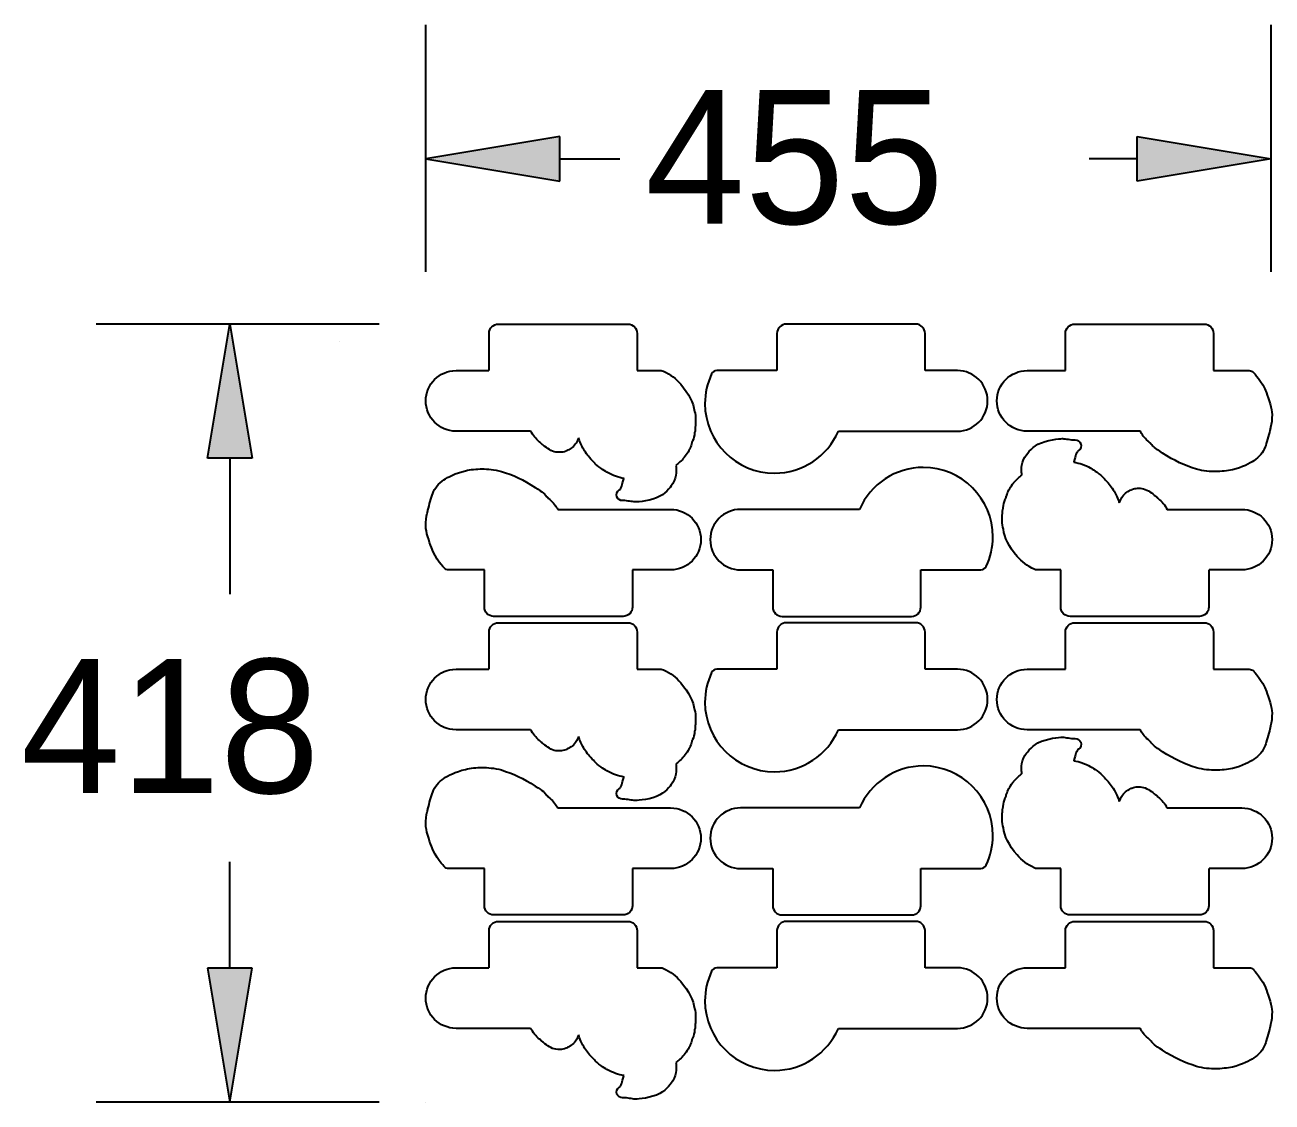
# Model space of a CAD drawing. Header units: inches. Extents: x -2212 to 1828, y -1374 to 4255.
# Drawn here: x 484 to 1154, y 1347 to 1926 of the extents above; entities that cross this region are included whole.
import ezdxf

# ---------------------------------------------------------------- set-up
doc = ezdxf.new("R2010")
doc.units = ezdxf.units.IN
doc.header["$MEASUREMENT"] = 0
doc.layers.add('_U+5200_U+677F', color=7, linetype='Continuous')
doc.layers.add('_U+6807_U+5C3A', color=7, linetype='Continuous')

msp = doc.modelspace()

# ---------------------------------------------------------------- hatches: boundary and pattern name
at = {"layer": '_U+6807_U+5C3A', "lineweight": -3}
h = msp.add_hatch(color=7, dxfattribs=at)
h.dxf.hatch_style = 2
h.paths.add_polyline_path([(771.18, 1866.27), (699.18, 1854.27), (771.18, 1842.27)])
h = msp.add_hatch(color=7, dxfattribs=at)
h.dxf.hatch_style = 2
h.paths.add_polyline_path([(1081.64, 1866.27), (1153.64, 1854.27), (1081.64, 1842.27)])
h = msp.add_hatch(color=7, dxfattribs=at)
h.dxf.hatch_style = 2
h.paths.add_polyline_path([(581.89, 1693.39), (593.89, 1765.39), (605.89, 1693.39)])
h = msp.add_hatch(color=7, dxfattribs=at)
h.dxf.hatch_style = 2
h.paths.add_polyline_path([(581.89, 1419.09), (593.89, 1347.09), (605.89, 1419.09)])

# ---------------------------------------------------------------- linework, layer by layer
at = {"layer": '_U+5200_U+677F', "color": 7, "lineweight": -3}
msp.add_line((699.18, 1347.09), (699.18, 1347.09), dxfattribs=at)
for points in [[(733.22, 1760.39), (733.22, 1763.15), (735.46, 1765.39), (738.22, 1765.39)], [(738.22, 1765.39), (738.22, 1765.39), (807.82, 1765.39), (807.82, 1765.39)], [(807.82, 1765.39), (810.58, 1765.39), (812.82, 1763.15), (812.82, 1760.39)], [(893.02, 1765.39), (890.26, 1765.39), (888.02, 1763.15), (888.02, 1760.39)], [(962.62, 1765.39), (962.62, 1765.39), (893.02, 1765.39), (893.02, 1765.39)], [(967.62, 1760.39), (967.62, 1763.15), (965.38, 1765.39), (962.62, 1765.39)], [(733.22, 1740.39), (733.22, 1748.6), (733.22, 1760.39), (733.22, 1760.39)], [(812.82, 1760.39), (812.82, 1760.39), (812.82, 1748.97), (812.82, 1740.39)], [(888.02, 1760.39), (888.02, 1760.39), (888.02, 1748.76), (888.02, 1740.39)], [(967.62, 1740.39), (967.62, 1748.51), (967.62, 1760.39), (967.62, 1760.39)], [(1043.09, 1740.39), (1043.09, 1749.16), (1043.09, 1760.39), (1043.09, 1760.39)], [(1122.68, 1760.39), (1122.68, 1760.39), (1122.68, 1748.76), (1122.68, 1740.39)], [(715.45, 1740.39), (715.45, 1740.39), (719.91, 1740.39), (733.03, 1740.39)], [(812.82, 1740.39), (819.8, 1740.39), (825.67, 1740.39), (825.67, 1740.39)], [(825.67, 1740.39), (826.14, 1740.39), (826.61, 1740.28), (827.03, 1740.08)], [(827.03, 1740.08), (830.8, 1738.27), (833.82, 1735.99), (836.26, 1733.09)], [(855.74, 1740.39), (854.52, 1740.39), (853.41, 1739.68), (852.89, 1738.58)], [(888.02, 1740.39), (888.02, 1740.39), (855.74, 1740.39), (855.74, 1740.39)], [(985, 1740.39), (985, 1740.39), (967.62, 1740.39), (967.62, 1740.39)], [(1022.55, 1740.39), (1022.55, 1740.39), (1030.86, 1740.39), (1043.09, 1740.39)], [(1122.68, 1740.39), (1134.2, 1740.39), (1141.93, 1740.39), (1141.93, 1740.39)], [(1141.93, 1740.39), (1142.78, 1740.39), (1143.59, 1740.05), (1144.18, 1739.44)], [(1144.18, 1739.44), (1144.37, 1739.25), (1148.91, 1734.58), (1151.16, 1728.39)], [(836.26, 1733.09), (840.63, 1727.89), (843.12, 1722.98), (843.65, 1718.49)], [(843.65, 1718.49), (844.22, 1717.2), (844.22, 1715.56), (844.22, 1713.95)], [(844.09, 1709.85), (844.12, 1709.12), (844.12, 1708.1), (843.73, 1707.14)], [(844.1, 1709.97), (844.1, 1709.93), (844.09, 1709.89), (844.09, 1709.85)], [(844.24, 1713.07), (844.3, 1712.2), (844.37, 1711.06), (844.1, 1709.97)], [(844.22, 1713.95), (844.22, 1713.75), (844.22, 1713.58), (844.22, 1713.48)], [(844.22, 1713.48), (844.22, 1713.45), (844.24, 1713.19), (844.24, 1713.07)], [(1153.43, 1709.89), (1153.32, 1709.46), (1153.18, 1708.91), (1153.02, 1708.28)], [(760.39, 1702), (758.44, 1703.62), (756.75, 1705.68), (755.55, 1707.84)], [(781.07, 1703.75), (780.7, 1702.61), (780.02, 1701.46), (779.67, 1700.95)], [(781.38, 1704.28), (781.28, 1704.07), (781.17, 1703.89), (781.07, 1703.75)], [(782.56, 1701.01), (782.06, 1702.13), (781.68, 1703.22), (781.38, 1704.28)], [(843.72, 1707.1), (843.55, 1705.4), (843.38, 1703.78), (842.6, 1702.61)], [(843.73, 1707.14), (843.72, 1707.13), (843.72, 1707.11), (843.72, 1707.1)], [(921.01, 1707.84), (921.01, 1707.84), (985, 1707.84), (985, 1707.84)], [(1083.28, 1707.84), (1083.28, 1707.84), (1022.55, 1707.84), (1022.55, 1707.84)], [(1041.62, 1703.82), (1042.46, 1703.79), (1043.48, 1703.63), (1044.56, 1703.47)], [(1087.5, 1702.55), (1085.46, 1704.27), (1084.12, 1706.23), (1083.28, 1707.84)], [(1153.02, 1708.28), (1152.29, 1705.4), (1151.29, 1701.46), (1150.46, 1699.33)], [(760.61, 1701.78), (760.61, 1701.78), (760.39, 1702), (760.39, 1702)], [(762.03, 1700.54), (761.62, 1700.81), (761.14, 1701.14), (760.61, 1701.78)], [(762.16, 1700.45), (762.15, 1700.46), (762.13, 1700.48), (762.03, 1700.54)], [(762.48, 1700.15), (762.48, 1700.15), (762.16, 1700.45), (762.16, 1700.45)], [(762.84, 1699.86), (762.71, 1699.94), (762.59, 1700.04), (762.48, 1700.15)], [(763.27, 1699.55), (763.27, 1699.55), (762.84, 1699.86), (762.84, 1699.86)], [(770.82, 1696.52), (770.67, 1696.52), (770.51, 1696.52), (770.34, 1696.51)], [(771.44, 1696.52), (771.44, 1696.52), (770.82, 1696.52), (770.82, 1696.52)], [(774.62, 1697.13), (773.43, 1696.59), (772.39, 1696.52), (771.44, 1696.52)], [(774.85, 1697.24), (774.85, 1697.24), (774.65, 1697.15), (774.62, 1697.13)], [(779.67, 1700.95), (778.32, 1698.95), (776.4, 1698), (774.85, 1697.24)], [(786.18, 1694.96), (784.62, 1697.04), (783.44, 1699.01), (782.56, 1701.01)], [(841.61, 1699.68), (841.16, 1697.67), (839.62, 1695.58), (838.07, 1693.6)], [(841.84, 1700.12), (841.84, 1700.12), (841.61, 1699.68), (841.61, 1699.68)], [(842.17, 1701.48), (842.16, 1701.01), (842.05, 1700.54), (841.84, 1700.12)], [(842.46, 1702.25), (842.37, 1702.03), (842.22, 1701.67), (842.17, 1701.48)], [(842.6, 1702.61), (842.55, 1702.49), (842.5, 1702.37), (842.46, 1702.25)], [(1021.3, 1693.92), (1022, 1695.03), (1024.57, 1698.79), (1028.32, 1700.77)], [(1049.56, 1696.92), (1049.43, 1696.66), (1049.3, 1696.39), (1049.16, 1696.11)], [(1050.18, 1697.38), (1049.98, 1697.24), (1049.72, 1697.05), (1049.56, 1696.92)], [(1051.37, 1701.1), (1051.89, 1699.73), (1051.39, 1698.19), (1050.18, 1697.38)], [(1089.2, 1700.87), (1088.86, 1701.29), (1088.54, 1701.68), (1087.5, 1702.55)], [(1095.28, 1696.04), (1090.95, 1698.83), (1090.15, 1699.69), (1089.2, 1700.87)], [(1150.46, 1699.33), (1149.27, 1696.3), (1147.3, 1693.89), (1144.42, 1691.94)], [(790.49, 1690.17), (790.18, 1690.49), (787.32, 1693.44), (786.18, 1694.96)], [(796.95, 1685.55), (796.34, 1685.9), (792.44, 1688.14), (790.49, 1690.17)], [(837.93, 1693.43), (836.76, 1691.93), (835.04, 1690.54), (833.64, 1689.43)], [(838.07, 1693.6), (838.07, 1693.6), (837.93, 1693.43), (837.93, 1693.43)], [(1019.73, 1684.2), (1019.5, 1685.64), (1019, 1690.28), (1021.3, 1693.92)], [(1047.65, 1691.37), (1047.63, 1691.32), (1047.61, 1691.27), (1047.59, 1691.22)], [(1047.59, 1691.22), (1050.59, 1690.65), (1053.84, 1689.61), (1056.42, 1688.07)], [(1048.73, 1695.23), (1048.56, 1694.48), (1048.19, 1692.94), (1047.65, 1691.37)], [(1049.16, 1696.11), (1049.02, 1695.82), (1048.88, 1695.53), (1048.73, 1695.23)], [(1113.56, 1687.41), (1107.31, 1689.27), (1101.67, 1691.93), (1095.28, 1696.04)], [(1144.42, 1691.94), (1142.2, 1690.44), (1138.39, 1688.38), (1132.84, 1687.06)], [(708.95, 1681.68), (711.17, 1683.18), (714.98, 1685.25), (720.54, 1686.56)], [(739.82, 1686.21), (746.06, 1684.36), (751.7, 1681.7), (758.09, 1677.58)], [(805.78, 1682.41), (802.78, 1682.98), (799.53, 1684.02), (796.95, 1685.55)], [(833.64, 1689.43), (833.87, 1687.99), (834.38, 1683.34), (832.07, 1679.7)], [(1015.44, 1680.2), (1016.61, 1681.7), (1018.34, 1683.08), (1019.73, 1684.2)], [(1056.42, 1688.07), (1057.03, 1687.73), (1060.93, 1685.48), (1062.88, 1683.45)], [(1062.88, 1683.45), (1063.19, 1683.14), (1066.05, 1680.19), (1067.19, 1678.66)], [(702.92, 1674.3), (704.1, 1677.32), (706.07, 1679.74), (708.95, 1681.68)], [(758.09, 1677.58), (762.42, 1674.79), (763.22, 1673.93), (764.17, 1672.76)], [(803.19, 1676.25), (803.4, 1676.39), (803.65, 1676.57), (803.82, 1676.71)], [(803.82, 1676.71), (803.95, 1676.97), (804.07, 1677.23), (804.21, 1677.51)], [(804.21, 1677.51), (804.35, 1677.8), (804.49, 1678.1), (804.64, 1678.4)], [(804.64, 1678.4), (804.81, 1679.14), (805.19, 1680.69), (805.72, 1682.25)], [(805.72, 1682.25), (805.74, 1682.3), (805.76, 1682.36), (805.78, 1682.41)], [(832.07, 1679.7), (831.38, 1678.6), (828.81, 1674.84), (825.05, 1672.85)], [(1011.76, 1673.95), (1012.22, 1675.96), (1013.75, 1678.04), (1015.3, 1680.02)], [(1015.3, 1680.02), (1015.3, 1680.02), (1015.44, 1680.2), (1015.44, 1680.2)], [(1067.19, 1678.66), (1068.75, 1676.59), (1069.93, 1674.61), (1070.81, 1672.62)], [(1073.7, 1672.68), (1075.05, 1674.67), (1076.98, 1675.62), (1078.52, 1676.38)], [(1078.52, 1676.38), (1078.52, 1676.38), (1078.72, 1676.48), (1078.75, 1676.5)], [(1078.75, 1676.5), (1079.94, 1677.03), (1080.99, 1677.11), (1081.93, 1677.11)], [(1081.93, 1677.11), (1081.93, 1677.11), (1082.55, 1677.1), (1082.55, 1677.1)], [(1082.55, 1677.1), (1082.7, 1677.1), (1082.86, 1677.11), (1083.03, 1677.12)], [(700.35, 1665.35), (701.08, 1668.22), (702.08, 1672.16), (702.92, 1674.3)], [(764.17, 1672.76), (764.51, 1672.34), (764.84, 1671.94), (765.87, 1671.07)], [(765.87, 1671.07), (767.92, 1669.36), (769.25, 1667.39), (770.1, 1665.79)], [(802, 1672.52), (801.49, 1673.89), (801.98, 1675.43), (803.19, 1676.25)], [(811.76, 1669.8), (810.91, 1669.84), (809.89, 1669.99), (808.81, 1670.16)], [(1009.65, 1666.53), (1009.82, 1668.22), (1009.99, 1669.85), (1010.77, 1671.02)], [(1010.77, 1671.02), (1010.82, 1671.14), (1010.87, 1671.26), (1010.92, 1671.37)], [(1010.92, 1671.37), (1011.01, 1671.6), (1011.15, 1671.96), (1011.2, 1672.15)], [(1011.2, 1672.15), (1011.21, 1672.62), (1011.32, 1673.08), (1011.54, 1673.5)], [(1011.54, 1673.5), (1011.54, 1673.5), (1011.76, 1673.95), (1011.76, 1673.95)], [(1070.81, 1672.62), (1071.31, 1671.5), (1071.69, 1670.4), (1071.99, 1669.34)], [(1071.99, 1669.34), (1072.09, 1669.56), (1072.2, 1669.73), (1072.3, 1669.88)], [(1072.3, 1669.88), (1072.68, 1671.01), (1073.35, 1672.17), (1073.7, 1672.68)], [(1090.1, 1674.08), (1090.1, 1674.08), (1090.53, 1673.77), (1090.53, 1673.77)], [(1090.53, 1673.77), (1090.66, 1673.68), (1090.78, 1673.58), (1090.89, 1673.48)], [(1090.89, 1673.48), (1090.89, 1673.48), (1091.21, 1673.17), (1091.21, 1673.17)], [(1091.21, 1673.17), (1091.22, 1673.16), (1091.24, 1673.15), (1091.34, 1673.09)], [(1091.34, 1673.09), (1091.75, 1672.82), (1092.23, 1672.48), (1092.76, 1671.85)], [(1092.76, 1671.85), (1092.76, 1671.85), (1092.98, 1671.63), (1092.98, 1671.63)], [(1092.98, 1671.63), (1094.93, 1670), (1096.62, 1667.95), (1097.82, 1665.79)], [(699.94, 1663.73), (700.05, 1664.17), (700.19, 1664.72), (700.35, 1665.35)], [(770.1, 1665.79), (770.1, 1665.79), (830.82, 1665.79), (830.82, 1665.79)], [(932.36, 1665.79), (932.36, 1665.79), (868.37, 1665.79), (868.37, 1665.79)], [(1009.13, 1660.56), (1009.07, 1661.42), (1009.01, 1662.56), (1009.27, 1663.65)], [(1009.28, 1663.78), (1009.25, 1664.51), (1009.25, 1665.53), (1009.65, 1666.48)], [(1009.27, 1663.65), (1009.27, 1663.69), (1009.28, 1663.74), (1009.28, 1663.78)], [(1009.65, 1666.48), (1009.65, 1666.5), (1009.65, 1666.51), (1009.65, 1666.53)], [(1009.15, 1660.15), (1009.15, 1660.17), (1009.13, 1660.43), (1009.13, 1660.56)], [(1009.15, 1659.68), (1009.15, 1659.88), (1009.15, 1660.04), (1009.15, 1660.15)], [(1009.72, 1655.14), (1009.15, 1656.42), (1009.15, 1658.07), (1009.15, 1659.68)], [(1017.12, 1640.53), (1012.74, 1645.74), (1010.25, 1650.65), (1009.72, 1655.14)], [(709.19, 1634.18), (709, 1634.38), (704.46, 1639.05), (702.21, 1645.23)], [(1026.34, 1633.55), (1022.57, 1635.35), (1019.55, 1637.64), (1017.12, 1640.53)], [(711.44, 1633.24), (710.6, 1633.24), (709.79, 1633.58), (709.19, 1634.18)], [(730.69, 1633.24), (719.17, 1633.24), (711.44, 1633.24), (711.44, 1633.24)], [(730.69, 1613.24), (730.69, 1613.24), (730.69, 1624.86), (730.69, 1633.24)], [(830.82, 1633.24), (830.82, 1633.24), (822.52, 1633.24), (810.28, 1633.24)], [(810.28, 1633.24), (810.28, 1624.47), (810.28, 1613.24), (810.28, 1613.24)], [(868.37, 1633.24), (868.37, 1633.24), (885.75, 1633.24), (885.75, 1633.24)], [(885.75, 1633.24), (885.75, 1625.12), (885.75, 1613.24), (885.75, 1613.24)], [(965.35, 1613.24), (965.35, 1613.24), (965.35, 1624.86), (965.35, 1633.24)], [(965.35, 1633.24), (965.35, 1633.24), (997.63, 1633.24), (997.63, 1633.24)], [(997.63, 1633.24), (998.85, 1633.24), (999.96, 1633.94), (1000.48, 1635.04)], [(1027.7, 1633.24), (1027.23, 1633.24), (1026.76, 1633.34), (1026.34, 1633.55)], [(1040.56, 1633.24), (1033.57, 1633.24), (1027.7, 1633.24), (1027.7, 1633.24)], [(1040.56, 1613.24), (1040.56, 1613.24), (1040.56, 1624.66), (1040.56, 1633.24)], [(1120.15, 1633.24), (1120.15, 1625.03), (1120.15, 1613.24), (1120.15, 1613.24)], [(1137.92, 1633.24), (1137.92, 1633.24), (1133.47, 1633.24), (1120.34, 1633.24)], [(885.75, 1613.24), (885.75, 1610.48), (887.99, 1608.24), (890.75, 1608.24)], [(960.35, 1608.24), (963.11, 1608.24), (965.35, 1610.48), (965.35, 1613.24)], [(1045.56, 1608.24), (1042.79, 1608.24), (1040.56, 1610.48), (1040.56, 1613.24)], [(1120.15, 1613.24), (1120.15, 1610.48), (1117.91, 1608.24), (1115.15, 1608.24)], [(733.22, 1599.83), (733.22, 1602.59), (735.46, 1604.83), (738.22, 1604.83)], [(738.22, 1604.83), (738.22, 1604.83), (807.82, 1604.83), (807.82, 1604.83)], [(807.82, 1604.83), (810.58, 1604.83), (812.82, 1602.59), (812.82, 1599.83)], [(893.02, 1604.83), (890.26, 1604.83), (888.02, 1602.59), (888.02, 1599.83)], [(890.75, 1608.24), (890.75, 1608.24), (960.35, 1608.24), (960.35, 1608.24)], [(962.62, 1604.83), (962.62, 1604.83), (893.02, 1604.83), (893.02, 1604.83)], [(967.62, 1599.83), (967.62, 1602.59), (965.38, 1604.83), (962.62, 1604.83)], [(1115.15, 1608.24), (1115.15, 1608.24), (1045.56, 1608.24), (1045.56, 1608.24)], [(733.22, 1579.83), (733.22, 1588.03), (733.22, 1599.83), (733.22, 1599.83)], [(812.82, 1599.83), (812.82, 1599.83), (812.82, 1588.41), (812.82, 1579.83)], [(888.02, 1599.83), (888.02, 1599.83), (888.02, 1588.2), (888.02, 1579.83)], [(967.62, 1579.83), (967.62, 1587.95), (967.62, 1599.83), (967.62, 1599.83)], [(1043.09, 1579.83), (1043.09, 1588.6), (1043.09, 1599.83), (1043.09, 1599.83)], [(1122.68, 1599.83), (1122.68, 1599.83), (1122.68, 1588.2), (1122.68, 1579.83)], [(715.45, 1579.83), (715.45, 1579.83), (719.91, 1579.83), (733.03, 1579.83)], [(812.82, 1579.83), (819.8, 1579.83), (825.67, 1579.83), (825.67, 1579.83)], [(825.67, 1579.83), (826.14, 1579.83), (826.61, 1579.72), (827.03, 1579.52)], [(827.03, 1579.52), (830.8, 1577.71), (833.82, 1575.43), (836.26, 1572.53)], [(855.74, 1579.83), (854.52, 1579.83), (853.41, 1579.12), (852.89, 1578.02)], [(888.02, 1579.83), (888.02, 1579.83), (855.74, 1579.83), (855.74, 1579.83)], [(985, 1579.83), (985, 1579.83), (967.62, 1579.83), (967.62, 1579.83)], [(1022.55, 1579.83), (1022.55, 1579.83), (1030.86, 1579.83), (1043.09, 1579.83)], [(1122.68, 1579.83), (1134.2, 1579.83), (1141.93, 1579.83), (1141.93, 1579.83)], [(1141.93, 1579.83), (1142.78, 1579.83), (1143.59, 1579.49), (1144.18, 1578.88)], [(1144.18, 1578.88), (1144.37, 1578.69), (1148.91, 1574.02), (1151.16, 1567.83)], [(836.26, 1572.53), (840.63, 1567.33), (843.12, 1562.42), (843.65, 1557.93)], [(843.65, 1557.93), (844.22, 1556.64), (844.22, 1555), (844.22, 1553.39)], [(844.09, 1549.29), (844.12, 1548.55), (844.12, 1547.54), (843.73, 1546.58)], [(844.1, 1549.41), (844.1, 1549.37), (844.09, 1549.33), (844.09, 1549.29)], [(844.24, 1552.51), (844.3, 1551.64), (844.37, 1550.5), (844.1, 1549.41)], [(844.22, 1553.39), (844.22, 1553.19), (844.22, 1553.02), (844.22, 1552.92)], [(844.22, 1552.92), (844.22, 1552.89), (844.24, 1552.63), (844.24, 1552.51)], [(1153.43, 1549.33), (1153.32, 1548.9), (1153.18, 1548.35), (1153.02, 1547.72)], [(760.39, 1541.44), (758.44, 1543.06), (756.75, 1545.12), (755.55, 1547.28)], [(781.07, 1543.19), (780.7, 1542.05), (780.02, 1540.9), (779.67, 1540.39)], [(781.38, 1543.72), (781.28, 1543.51), (781.17, 1543.33), (781.07, 1543.19)], [(782.56, 1540.45), (782.06, 1541.57), (781.68, 1542.66), (781.38, 1543.72)], [(843.72, 1546.54), (843.55, 1544.84), (843.38, 1543.22), (842.6, 1542.05)], [(843.73, 1546.58), (843.72, 1546.57), (843.72, 1546.55), (843.72, 1546.54)], [(921.01, 1547.28), (921.01, 1547.28), (985, 1547.28), (985, 1547.28)], [(1083.28, 1547.28), (1083.28, 1547.28), (1022.55, 1547.28), (1022.55, 1547.28)], [(1041.62, 1543.26), (1042.46, 1543.23), (1043.48, 1543.07), (1044.56, 1542.91)], [(1087.5, 1541.99), (1085.46, 1543.71), (1084.12, 1545.67), (1083.28, 1547.28)], [(1153.02, 1547.72), (1152.29, 1544.84), (1151.29, 1540.9), (1150.46, 1538.77)], [(760.61, 1541.22), (760.61, 1541.22), (760.39, 1541.44), (760.39, 1541.44)], [(762.03, 1539.98), (761.62, 1540.25), (761.14, 1540.58), (760.61, 1541.22)], [(762.16, 1539.89), (762.15, 1539.9), (762.13, 1539.92), (762.03, 1539.98)], [(762.48, 1539.59), (762.48, 1539.59), (762.16, 1539.89), (762.16, 1539.89)], [(762.84, 1539.3), (762.71, 1539.38), (762.59, 1539.48), (762.48, 1539.59)], [(763.27, 1538.99), (763.27, 1538.99), (762.84, 1539.3), (762.84, 1539.3)], [(770.82, 1535.96), (770.67, 1535.96), (770.51, 1535.96), (770.34, 1535.95)], [(771.44, 1535.96), (771.44, 1535.96), (770.82, 1535.96), (770.82, 1535.96)], [(774.62, 1536.57), (773.43, 1536.03), (772.39, 1535.96), (771.44, 1535.96)], [(774.85, 1536.68), (774.85, 1536.68), (774.65, 1536.59), (774.62, 1536.57)], [(779.67, 1540.39), (778.32, 1538.39), (776.4, 1537.44), (774.85, 1536.68)], [(786.18, 1534.4), (784.62, 1536.48), (783.44, 1538.45), (782.56, 1540.45)], [(841.61, 1539.12), (841.16, 1537.1), (839.62, 1535.02), (838.07, 1533.04)], [(841.84, 1539.56), (841.84, 1539.56), (841.61, 1539.12), (841.61, 1539.12)], [(842.17, 1540.92), (842.16, 1540.45), (842.05, 1539.98), (841.84, 1539.56)], [(842.46, 1541.69), (842.37, 1541.47), (842.22, 1541.11), (842.17, 1540.92)], [(842.6, 1542.05), (842.55, 1541.93), (842.5, 1541.81), (842.46, 1541.69)], [(1021.3, 1533.36), (1022, 1534.47), (1024.57, 1538.23), (1028.32, 1540.21)], [(1049.16, 1535.55), (1049.02, 1535.26), (1048.88, 1534.97), (1048.73, 1534.67)], [(1049.56, 1536.36), (1049.43, 1536.1), (1049.3, 1535.83), (1049.16, 1535.55)], [(1050.18, 1536.82), (1049.98, 1536.68), (1049.72, 1536.49), (1049.56, 1536.36)], [(1051.37, 1540.54), (1051.89, 1539.17), (1051.39, 1537.63), (1050.18, 1536.82)], [(1089.2, 1540.31), (1088.86, 1540.73), (1088.54, 1541.12), (1087.5, 1541.99)], [(1095.28, 1535.48), (1090.95, 1538.27), (1090.15, 1539.13), (1089.2, 1540.31)], [(1113.56, 1526.85), (1107.31, 1528.71), (1101.67, 1531.37), (1095.28, 1535.48)], [(1150.46, 1538.77), (1149.27, 1535.74), (1147.3, 1533.33), (1144.42, 1531.38)], [(790.49, 1529.61), (790.18, 1529.93), (787.32, 1532.88), (786.18, 1534.4)], [(796.95, 1524.99), (796.34, 1525.34), (792.44, 1527.58), (790.49, 1529.61)], [(833.64, 1528.87), (833.87, 1527.43), (834.38, 1522.78), (832.07, 1519.14)], [(837.93, 1532.87), (836.76, 1531.37), (835.04, 1529.98), (833.64, 1528.87)], [(838.07, 1533.04), (838.07, 1533.04), (837.93, 1532.87), (837.93, 1532.87)], [(1019.73, 1523.64), (1019.5, 1525.08), (1019, 1529.72), (1021.3, 1533.36)], [(1047.65, 1530.81), (1047.63, 1530.76), (1047.61, 1530.71), (1047.59, 1530.66)], [(1047.59, 1530.66), (1050.59, 1530.09), (1053.84, 1529.05), (1056.42, 1527.51)], [(1048.73, 1534.67), (1048.56, 1533.92), (1048.19, 1532.38), (1047.65, 1530.81)], [(1144.42, 1531.38), (1142.2, 1529.88), (1138.39, 1527.82), (1132.84, 1526.5)], [(708.95, 1521.12), (711.17, 1522.62), (714.98, 1524.69), (720.54, 1526)], [(739.82, 1525.65), (746.06, 1523.8), (751.7, 1521.14), (758.09, 1517.02)], [(805.78, 1521.85), (802.78, 1522.42), (799.53, 1523.45), (796.95, 1524.99)], [(1015.44, 1519.64), (1016.61, 1521.14), (1018.34, 1522.52), (1019.73, 1523.64)], [(1056.42, 1527.51), (1057.03, 1527.17), (1060.93, 1524.92), (1062.88, 1522.89)], [(1062.88, 1522.89), (1063.19, 1522.58), (1066.05, 1519.63), (1067.19, 1518.1)], [(702.92, 1513.74), (704.1, 1516.76), (706.07, 1519.18), (708.95, 1521.12)], [(758.09, 1517.02), (762.42, 1514.23), (763.22, 1513.37), (764.17, 1512.2)], [(802, 1511.96), (801.49, 1513.33), (801.98, 1514.87), (803.19, 1515.69)], [(803.19, 1515.69), (803.4, 1515.83), (803.65, 1516.01), (803.82, 1516.15)], [(803.82, 1516.15), (803.95, 1516.41), (804.07, 1516.67), (804.21, 1516.95)], [(804.21, 1516.95), (804.35, 1517.24), (804.49, 1517.54), (804.64, 1517.84)], [(804.64, 1517.84), (804.81, 1518.58), (805.19, 1520.13), (805.72, 1521.69)], [(805.72, 1521.69), (805.74, 1521.74), (805.76, 1521.8), (805.78, 1521.85)], [(832.07, 1519.14), (831.38, 1518.04), (828.81, 1514.28), (825.05, 1512.29)], [(1011.76, 1513.39), (1012.22, 1515.4), (1013.75, 1517.48), (1015.3, 1519.46)], [(1015.3, 1519.46), (1015.3, 1519.46), (1015.44, 1519.64), (1015.44, 1519.64)], [(1067.19, 1518.1), (1068.75, 1516.03), (1069.93, 1514.05), (1070.81, 1512.06)], [(1073.7, 1512.12), (1075.05, 1514.11), (1076.98, 1515.06), (1078.52, 1515.82)], [(1078.52, 1515.82), (1078.52, 1515.82), (1078.72, 1515.92), (1078.75, 1515.94)], [(1078.75, 1515.94), (1079.94, 1516.47), (1080.99, 1516.55), (1081.93, 1516.55)], [(1081.93, 1516.55), (1081.93, 1516.55), (1082.55, 1516.54), (1082.55, 1516.54)], [(1082.55, 1516.54), (1082.7, 1516.54), (1082.86, 1516.55), (1083.03, 1516.56)], [(700.35, 1504.79), (701.08, 1507.66), (702.08, 1511.6), (702.92, 1513.74)], [(764.17, 1512.2), (764.51, 1511.78), (764.84, 1511.38), (765.87, 1510.51)], [(765.87, 1510.51), (767.92, 1508.8), (769.25, 1506.83), (770.1, 1505.23)], [(811.76, 1509.24), (810.91, 1509.28), (809.89, 1509.43), (808.81, 1509.6)], [(1009.65, 1505.97), (1009.82, 1507.66), (1009.99, 1509.29), (1010.77, 1510.45)], [(1010.77, 1510.45), (1010.82, 1510.58), (1010.87, 1510.7), (1010.92, 1510.81)], [(1010.92, 1510.81), (1011.01, 1511.04), (1011.15, 1511.4), (1011.2, 1511.59)], [(1011.2, 1511.59), (1011.21, 1512.06), (1011.32, 1512.52), (1011.54, 1512.94)], [(1011.54, 1512.94), (1011.54, 1512.94), (1011.76, 1513.39), (1011.76, 1513.39)], [(1070.81, 1512.06), (1071.31, 1510.93), (1071.69, 1509.84), (1071.99, 1508.78)], [(1071.99, 1508.78), (1072.09, 1509), (1072.2, 1509.17), (1072.3, 1509.32)], [(1072.3, 1509.32), (1072.68, 1510.45), (1073.35, 1511.61), (1073.7, 1512.12)], [(1090.1, 1513.52), (1090.1, 1513.52), (1090.53, 1513.21), (1090.53, 1513.21)], [(1090.53, 1513.21), (1090.66, 1513.12), (1090.78, 1513.02), (1090.89, 1512.92)], [(1090.89, 1512.92), (1090.89, 1512.92), (1091.21, 1512.61), (1091.21, 1512.61)], [(1091.21, 1512.61), (1091.22, 1512.6), (1091.24, 1512.59), (1091.34, 1512.53)], [(1091.34, 1512.53), (1091.75, 1512.26), (1092.23, 1511.92), (1092.76, 1511.29)], [(1092.76, 1511.29), (1092.76, 1511.29), (1092.98, 1511.07), (1092.98, 1511.07)], [(1092.98, 1511.07), (1094.93, 1509.44), (1096.62, 1507.39), (1097.82, 1505.23)], [(699.94, 1503.17), (700.05, 1503.61), (700.19, 1504.16), (700.35, 1504.79)], [(770.1, 1505.23), (770.1, 1505.23), (830.82, 1505.23), (830.82, 1505.23)], [(932.36, 1505.23), (932.36, 1505.23), (868.37, 1505.23), (868.37, 1505.23)], [(1009.13, 1500), (1009.07, 1500.86), (1009.01, 1502), (1009.27, 1503.09)], [(1009.28, 1503.22), (1009.25, 1503.95), (1009.25, 1504.97), (1009.65, 1505.92)], [(1009.27, 1503.09), (1009.27, 1503.13), (1009.28, 1503.18), (1009.28, 1503.22)], [(1009.65, 1505.92), (1009.65, 1505.94), (1009.65, 1505.95), (1009.65, 1505.97)], [(1009.15, 1499.59), (1009.15, 1499.61), (1009.13, 1499.87), (1009.13, 1500)], [(1009.15, 1499.12), (1009.15, 1499.32), (1009.15, 1499.48), (1009.15, 1499.59)], [(1009.72, 1494.58), (1009.15, 1495.86), (1009.15, 1497.51), (1009.15, 1499.12)], [(1017.12, 1479.97), (1012.74, 1485.18), (1010.25, 1490.09), (1009.72, 1494.58)], [(709.19, 1473.62), (709, 1473.82), (704.46, 1478.49), (702.21, 1484.67)], [(1026.34, 1472.99), (1022.57, 1474.79), (1019.55, 1477.08), (1017.12, 1479.97)], [(711.44, 1472.68), (710.6, 1472.68), (709.79, 1473.02), (709.19, 1473.62)], [(730.69, 1472.68), (719.17, 1472.68), (711.44, 1472.68), (711.44, 1472.68)], [(730.69, 1452.68), (730.69, 1452.68), (730.69, 1464.3), (730.69, 1472.68)], [(830.82, 1472.68), (830.82, 1472.68), (822.52, 1472.68), (810.28, 1472.68)], [(810.28, 1472.68), (810.28, 1463.91), (810.28, 1452.68), (810.28, 1452.68)], [(868.37, 1472.68), (868.37, 1472.68), (885.75, 1472.68), (885.75, 1472.68)], [(885.75, 1472.68), (885.75, 1464.56), (885.75, 1452.68), (885.75, 1452.68)], [(965.35, 1452.68), (965.35, 1452.68), (965.35, 1464.3), (965.35, 1472.68)], [(965.35, 1472.68), (965.35, 1472.68), (997.63, 1472.68), (997.63, 1472.68)], [(997.63, 1472.68), (998.85, 1472.68), (999.96, 1473.38), (1000.48, 1474.48)], [(1027.7, 1472.68), (1027.23, 1472.68), (1026.76, 1472.78), (1026.34, 1472.99)], [(1040.56, 1472.68), (1033.57, 1472.68), (1027.7, 1472.68), (1027.7, 1472.68)], [(1040.56, 1452.68), (1040.56, 1452.68), (1040.56, 1464.1), (1040.56, 1472.68)], [(1120.15, 1472.68), (1120.15, 1464.47), (1120.15, 1452.68), (1120.15, 1452.68)], [(1137.92, 1472.68), (1137.92, 1472.68), (1133.47, 1472.68), (1120.34, 1472.68)], [(885.75, 1452.68), (885.75, 1449.92), (887.99, 1447.68), (890.75, 1447.68)], [(960.35, 1447.68), (963.11, 1447.68), (965.35, 1449.92), (965.35, 1452.68)], [(1045.56, 1447.68), (1042.79, 1447.68), (1040.56, 1449.92), (1040.56, 1452.68)], [(1120.15, 1452.68), (1120.15, 1449.92), (1117.91, 1447.68), (1115.15, 1447.68)], [(733.22, 1439.27), (733.22, 1442.03), (735.46, 1444.27), (738.22, 1444.27)], [(738.22, 1444.27), (738.22, 1444.27), (807.82, 1444.27), (807.82, 1444.27)], [(807.82, 1444.27), (810.58, 1444.27), (812.82, 1442.03), (812.82, 1439.27)], [(893.02, 1444.27), (890.26, 1444.27), (888.02, 1442.03), (888.02, 1439.27)], [(890.75, 1447.68), (890.75, 1447.68), (960.35, 1447.68), (960.35, 1447.68)], [(962.62, 1444.27), (962.62, 1444.27), (893.02, 1444.27), (893.02, 1444.27)], [(967.62, 1439.27), (967.62, 1442.03), (965.38, 1444.27), (962.62, 1444.27)], [(1115.15, 1447.68), (1115.15, 1447.68), (1045.56, 1447.68), (1045.56, 1447.68)], [(733.22, 1419.27), (733.22, 1427.47), (733.22, 1439.27), (733.22, 1439.27)], [(812.82, 1439.27), (812.82, 1439.27), (812.82, 1427.85), (812.82, 1419.27)], [(888.02, 1439.27), (888.02, 1439.27), (888.02, 1427.64), (888.02, 1419.27)], [(967.62, 1419.27), (967.62, 1427.39), (967.62, 1439.27), (967.62, 1439.27)], [(1043.09, 1419.27), (1043.09, 1428.04), (1043.09, 1439.27), (1043.09, 1439.27)], [(1122.68, 1439.27), (1122.68, 1439.27), (1122.68, 1427.64), (1122.68, 1419.27)], [(715.45, 1419.27), (715.45, 1419.27), (719.91, 1419.27), (733.03, 1419.27)], [(812.82, 1419.27), (819.8, 1419.27), (825.67, 1419.27), (825.67, 1419.27)], [(825.67, 1419.27), (826.14, 1419.27), (826.61, 1419.16), (827.03, 1418.96)], [(827.03, 1418.96), (830.8, 1417.15), (833.82, 1414.87), (836.26, 1411.97)], [(855.74, 1419.27), (854.52, 1419.27), (853.41, 1418.56), (852.89, 1417.46)], [(888.02, 1419.27), (888.02, 1419.27), (855.74, 1419.27), (855.74, 1419.27)], [(985, 1419.27), (985, 1419.27), (967.62, 1419.27), (967.62, 1419.27)], [(1022.55, 1419.27), (1022.55, 1419.27), (1030.86, 1419.27), (1043.09, 1419.27)], [(1122.68, 1419.27), (1134.2, 1419.27), (1141.93, 1419.27), (1141.93, 1419.27)], [(1141.93, 1419.27), (1142.78, 1419.27), (1143.59, 1418.93), (1144.18, 1418.32)], [(1144.18, 1418.32), (1144.37, 1418.13), (1148.91, 1413.46), (1151.16, 1407.27)], [(836.26, 1411.97), (840.63, 1406.77), (843.12, 1401.86), (843.65, 1397.37)], [(843.65, 1397.37), (844.22, 1396.08), (844.22, 1394.44), (844.22, 1392.83)], [(844.09, 1388.73), (844.12, 1387.99), (844.12, 1386.98), (843.73, 1386.02)], [(844.1, 1388.85), (844.1, 1388.81), (844.09, 1388.77), (844.09, 1388.73)], [(844.24, 1391.95), (844.3, 1391.08), (844.37, 1389.94), (844.1, 1388.85)], [(844.22, 1392.83), (844.22, 1392.63), (844.22, 1392.46), (844.22, 1392.36)], [(844.22, 1392.36), (844.22, 1392.33), (844.24, 1392.07), (844.24, 1391.95)], [(1153.43, 1388.77), (1153.32, 1388.34), (1153.18, 1387.79), (1153.02, 1387.16)], [(760.39, 1380.88), (758.44, 1382.5), (756.75, 1384.56), (755.55, 1386.72)], [(781.07, 1382.63), (780.7, 1381.49), (780.02, 1380.34), (779.67, 1379.82)], [(781.38, 1383.16), (781.28, 1382.95), (781.17, 1382.77), (781.07, 1382.63)], [(782.56, 1379.89), (782.06, 1381.01), (781.68, 1382.1), (781.38, 1383.16)], [(842.6, 1381.49), (842.55, 1381.37), (842.5, 1381.25), (842.46, 1381.13)], [(843.72, 1385.98), (843.55, 1384.28), (843.38, 1382.66), (842.6, 1381.49)], [(843.73, 1386.02), (843.72, 1386.01), (843.72, 1385.99), (843.72, 1385.98)], [(921.01, 1386.72), (921.01, 1386.72), (985, 1386.72), (985, 1386.72)], [(1083.28, 1386.72), (1083.28, 1386.72), (1022.55, 1386.72), (1022.55, 1386.72)], [(1087.5, 1381.43), (1085.46, 1383.15), (1084.12, 1385.11), (1083.28, 1386.72)], [(1089.2, 1379.75), (1088.86, 1380.17), (1088.54, 1380.56), (1087.5, 1381.43)], [(1153.02, 1387.16), (1152.29, 1384.28), (1151.29, 1380.34), (1150.46, 1378.21)], [(760.61, 1380.66), (760.61, 1380.66), (760.39, 1380.88), (760.39, 1380.88)], [(762.03, 1379.42), (761.62, 1379.68), (761.14, 1380.02), (760.61, 1380.66)], [(762.16, 1379.33), (762.15, 1379.34), (762.13, 1379.36), (762.03, 1379.42)], [(762.48, 1379.03), (762.48, 1379.03), (762.16, 1379.33), (762.16, 1379.33)], [(762.84, 1378.74), (762.71, 1378.82), (762.59, 1378.92), (762.48, 1379.03)], [(763.27, 1378.43), (763.27, 1378.43), (762.84, 1378.74), (762.84, 1378.74)], [(770.82, 1375.4), (770.67, 1375.4), (770.51, 1375.4), (770.34, 1375.39)], [(771.44, 1375.4), (771.44, 1375.4), (770.82, 1375.4), (770.82, 1375.4)], [(774.62, 1376.01), (773.43, 1375.47), (772.39, 1375.4), (771.44, 1375.4)], [(774.85, 1376.12), (774.85, 1376.12), (774.65, 1376.02), (774.62, 1376.01)], [(779.67, 1379.82), (778.32, 1377.83), (776.4, 1376.88), (774.85, 1376.12)], [(786.18, 1373.84), (784.62, 1375.91), (783.44, 1377.89), (782.56, 1379.89)], [(841.61, 1378.56), (841.16, 1376.54), (839.62, 1374.46), (838.07, 1372.48)], [(841.84, 1379), (841.84, 1379), (841.61, 1378.56), (841.61, 1378.56)], [(842.17, 1380.36), (842.16, 1379.89), (842.05, 1379.42), (841.84, 1379)], [(842.46, 1381.13), (842.37, 1380.91), (842.22, 1380.55), (842.17, 1380.36)], [(1095.28, 1374.92), (1090.95, 1377.71), (1090.15, 1378.57), (1089.2, 1379.75)], [(1113.56, 1366.29), (1107.31, 1368.15), (1101.67, 1370.81), (1095.28, 1374.92)], [(1150.46, 1378.21), (1149.27, 1375.18), (1147.3, 1372.77), (1144.42, 1370.82)], [(790.49, 1369.05), (790.18, 1369.37), (787.32, 1372.32), (786.18, 1373.84)], [(796.95, 1364.43), (796.34, 1364.78), (792.44, 1367.02), (790.49, 1369.05)], [(833.64, 1368.31), (833.87, 1366.87), (834.38, 1362.22), (832.07, 1358.58)], [(837.93, 1372.31), (836.76, 1370.81), (835.04, 1369.42), (833.64, 1368.31)], [(838.07, 1372.48), (838.07, 1372.48), (837.93, 1372.31), (837.93, 1372.31)], [(1144.42, 1370.82), (1142.2, 1369.32), (1138.39, 1367.26), (1132.84, 1365.94)], [(805.78, 1361.29), (802.78, 1361.86), (799.53, 1362.89), (796.95, 1364.43)], [(805.72, 1361.13), (805.74, 1361.18), (805.76, 1361.24), (805.78, 1361.29)], [(802, 1351.4), (801.49, 1352.77), (801.98, 1354.31), (803.19, 1355.13)], [(803.19, 1355.13), (803.4, 1355.27), (803.65, 1355.45), (803.82, 1355.59)], [(803.82, 1355.59), (803.95, 1355.84), (804.07, 1356.11), (804.21, 1356.39)], [(804.21, 1356.39), (804.35, 1356.68), (804.49, 1356.98), (804.64, 1357.28)], [(804.64, 1357.28), (804.81, 1358.02), (805.19, 1359.57), (805.72, 1361.13)], [(832.07, 1358.58), (831.38, 1357.48), (828.81, 1353.72), (825.05, 1351.73)], [(811.76, 1348.68), (810.91, 1348.72), (809.89, 1348.87), (808.81, 1349.04)]]:
    msp.add_open_spline(points, degree=3, dxfattribs=at)
for points, knots in [([(1043.09, 1760.39), (1043.09, 1763.15), (1045.33, 1765.39), (1048.09, 1765.39), (1048.09, 1765.39), (1117.68, 1765.39), (1117.68, 1765.39), (1120.44, 1765.39), (1122.68, 1763.15), (1122.68, 1760.39)], [19, 19, 19, 19, 20, 20, 20, 21, 21, 21, 22, 22, 22, 22]), ([(755.55, 1707.84), (755.55, 1707.84), (715.45, 1707.84), (715.45, 1707.84), (706.48, 1707.84), (699.18, 1715.14), (699.18, 1724.11), (699.18, 1733.09), (706.48, 1740.39), (715.45, 1740.39)], [60, 60, 60, 60, 61, 61, 61, 62, 62, 62, 63, 63, 63, 63]), ([(852.89, 1738.58), (850.5, 1733.52), (849.29, 1728.16), (849.29, 1722.65), (849.29, 1702.02), (866.07, 1685.24), (886.7, 1685.24), (901.62, 1685.24), (915.13, 1694.23), (921.01, 1707.84)], [7, 7, 7, 7, 8, 8, 8, 9, 9, 9, 10, 10, 10, 10]), ([(985, 1707.84), (993.97, 1707.84), (1001.27, 1715.14), (1001.27, 1724.11), (1001.27, 1733.09), (993.97, 1740.39), (985, 1740.39)], [11, 11, 11, 11, 12, 12, 12, 13, 13, 13, 13]), ([(1022.55, 1707.84), (1013.57, 1707.84), (1006.27, 1715.14), (1006.27, 1724.11), (1006.27, 1733.09), (1013.57, 1740.39), (1022.55, 1740.39)], [15, 15, 15, 15, 16, 16, 16, 17, 17, 17, 17]), ([(1151.16, 1728.39), (1152.3, 1725.29), (1154.19, 1719.67), (1154.19, 1716.88), (1154.19, 1714.17), (1153.94, 1711.82), (1153.43, 1709.89)], [2, 2, 2, 2, 3, 3, 3, 4, 4, 4, 4]), ([(1028.32, 1700.77), (1033.07, 1703.28), (1039.93, 1703.83), (1041.38, 1703.83), (1041.47, 1703.83), (1041.55, 1703.82), (1041.62, 1703.82)], [26, 26, 26, 26, 27, 27, 27, 28, 28, 28, 28]), ([(1044.56, 1703.47), (1045.68, 1703.3), (1046.96, 1703.11), (1047.76, 1703.11), (1047.92, 1703.11), (1048, 1703.11), (1048.02, 1703.12)], [29, 29, 29, 29, 30, 30, 30, 31, 31, 31, 31]), ([(1048.02, 1703.12), (1048.16, 1703.13), (1048.29, 1703.14), (1048.42, 1703.14), (1049.72, 1703.14), (1050.9, 1702.34), (1051.37, 1701.1)], [31, 31, 31, 31, 32, 32, 32, 33, 33, 33, 33]), ([(770.34, 1696.51), (770.28, 1696.51), (770.22, 1696.5), (770.16, 1696.5), (767.55, 1696.5), (765.27, 1698.12), (763.27, 1699.55)], [51, 51, 51, 51, 52, 52, 52, 53, 53, 53, 53]), ([(720.54, 1686.56), (723.16, 1687.19), (726.39, 1687.53), (729.63, 1687.53), (732.25, 1687.53), (736.14, 1687.3), (739.82, 1686.21)], [8, 8, 8, 8, 9, 9, 9, 10, 10, 10, 10]), ([(1000.48, 1635.04), (1002.87, 1640.1), (1004.08, 1645.46), (1004.08, 1650.98), (1004.08, 1671.6), (987.3, 1688.38), (966.67, 1688.38), (951.76, 1688.38), (938.24, 1679.39), (932.36, 1665.79)], [7, 7, 7, 7, 8, 8, 8, 9, 9, 9, 10, 10, 10, 10]), ([(1132.84, 1687.06), (1130.21, 1686.44), (1126.98, 1686.1), (1123.74, 1686.1), (1121.12, 1686.1), (1117.23, 1686.32), (1113.56, 1687.41)], [8, 8, 8, 8, 9, 9, 9, 10, 10, 10, 10]), ([(1083.03, 1677.12), (1083.09, 1677.12), (1083.15, 1677.12), (1083.21, 1677.12), (1085.82, 1677.12), (1088.1, 1675.5), (1090.1, 1674.08)], [51, 51, 51, 51, 52, 52, 52, 53, 53, 53, 53]), ([(805.35, 1670.51), (805.21, 1670.49), (805.08, 1670.48), (804.95, 1670.48), (803.65, 1670.48), (802.47, 1671.28), (802, 1672.52)], [31, 31, 31, 31, 32, 32, 32, 33, 33, 33, 33]), ([(808.81, 1670.16), (807.69, 1670.33), (806.41, 1670.52), (805.61, 1670.52), (805.45, 1670.52), (805.37, 1670.51), (805.35, 1670.51)], [29, 29, 29, 29, 30, 30, 30, 31, 31, 31, 31]), ([(825.05, 1672.85), (820.3, 1670.34), (813.44, 1669.8), (811.99, 1669.8), (811.9, 1669.8), (811.82, 1669.8), (811.76, 1669.8)], [26, 26, 26, 26, 27, 27, 27, 28, 28, 28, 28]), ([(702.21, 1645.23), (701.08, 1648.33), (699.18, 1653.95), (699.18, 1656.75), (699.18, 1659.46), (699.44, 1661.81), (699.94, 1663.73)], [2, 2, 2, 2, 3, 3, 3, 4, 4, 4, 4]), ([(830.82, 1665.79), (839.8, 1665.79), (847.1, 1658.49), (847.1, 1649.51), (847.1, 1640.54), (839.8, 1633.24), (830.82, 1633.24)], [15, 15, 15, 15, 16, 16, 16, 17, 17, 17, 17]), ([(868.37, 1665.79), (859.4, 1665.79), (852.1, 1658.49), (852.1, 1649.51), (852.1, 1640.54), (859.4, 1633.24), (868.37, 1633.24)], [11, 11, 11, 11, 12, 12, 12, 13, 13, 13, 13]), ([(1097.82, 1665.79), (1097.82, 1665.79), (1137.92, 1665.79), (1137.92, 1665.79), (1146.89, 1665.79), (1154.19, 1658.49), (1154.19, 1649.51), (1154.19, 1640.54), (1146.89, 1633.24), (1137.92, 1633.24)], [60, 60, 60, 60, 61, 61, 61, 62, 62, 62, 63, 63, 63, 63]), ([(810.28, 1613.24), (810.28, 1610.48), (808.05, 1608.24), (805.28, 1608.24), (805.28, 1608.24), (735.69, 1608.24), (735.69, 1608.24), (732.93, 1608.24), (730.69, 1610.48), (730.69, 1613.24)], [19, 19, 19, 19, 20, 20, 20, 21, 21, 21, 22, 22, 22, 22]), ([(1043.09, 1599.83), (1043.09, 1602.59), (1045.33, 1604.83), (1048.09, 1604.83), (1048.09, 1604.83), (1117.68, 1604.83), (1117.68, 1604.83), (1120.44, 1604.83), (1122.68, 1602.59), (1122.68, 1599.83)], [19, 19, 19, 19, 20, 20, 20, 21, 21, 21, 22, 22, 22, 22]), ([(755.55, 1547.28), (755.55, 1547.28), (715.45, 1547.28), (715.45, 1547.28), (706.48, 1547.28), (699.18, 1554.58), (699.18, 1563.55), (699.18, 1572.53), (706.48, 1579.83), (715.45, 1579.83)], [60, 60, 60, 60, 61, 61, 61, 62, 62, 62, 63, 63, 63, 63]), ([(852.89, 1578.02), (850.5, 1572.96), (849.29, 1567.6), (849.29, 1562.08), (849.29, 1541.46), (866.07, 1524.68), (886.7, 1524.68), (901.62, 1524.68), (915.13, 1533.67), (921.01, 1547.28)], [7, 7, 7, 7, 8, 8, 8, 9, 9, 9, 10, 10, 10, 10]), ([(985, 1547.28), (993.97, 1547.28), (1001.27, 1554.58), (1001.27, 1563.55), (1001.27, 1572.53), (993.97, 1579.83), (985, 1579.83)], [11, 11, 11, 11, 12, 12, 12, 13, 13, 13, 13]), ([(1022.55, 1547.28), (1013.57, 1547.28), (1006.27, 1554.58), (1006.27, 1563.55), (1006.27, 1572.53), (1013.57, 1579.83), (1022.55, 1579.83)], [15, 15, 15, 15, 16, 16, 16, 17, 17, 17, 17]), ([(1151.16, 1567.83), (1152.3, 1564.73), (1154.19, 1559.11), (1154.19, 1556.32), (1154.19, 1553.61), (1153.94, 1551.26), (1153.43, 1549.33)], [2, 2, 2, 2, 3, 3, 3, 4, 4, 4, 4]), ([(1028.32, 1540.21), (1033.07, 1542.72), (1039.93, 1543.27), (1041.38, 1543.27), (1041.47, 1543.27), (1041.55, 1543.26), (1041.62, 1543.26)], [26, 26, 26, 26, 27, 27, 27, 28, 28, 28, 28]), ([(1044.56, 1542.91), (1045.68, 1542.74), (1046.96, 1542.55), (1047.76, 1542.55), (1047.92, 1542.55), (1048, 1542.55), (1048.02, 1542.56)], [29, 29, 29, 29, 30, 30, 30, 31, 31, 31, 31]), ([(1048.02, 1542.56), (1048.16, 1542.57), (1048.29, 1542.58), (1048.42, 1542.58), (1049.72, 1542.58), (1050.9, 1541.78), (1051.37, 1540.54)], [31, 31, 31, 31, 32, 32, 32, 33, 33, 33, 33]), ([(770.34, 1535.95), (770.28, 1535.95), (770.22, 1535.94), (770.16, 1535.94), (767.55, 1535.94), (765.27, 1537.56), (763.27, 1538.99)], [51, 51, 51, 51, 52, 52, 52, 53, 53, 53, 53]), ([(720.54, 1526), (723.16, 1526.63), (726.39, 1526.97), (729.63, 1526.97), (732.25, 1526.97), (736.14, 1526.74), (739.82, 1525.65)], [8, 8, 8, 8, 9, 9, 9, 10, 10, 10, 10]), ([(1000.48, 1474.48), (1002.87, 1479.54), (1004.08, 1484.9), (1004.08, 1490.42), (1004.08, 1511.04), (987.3, 1527.82), (966.67, 1527.82), (951.76, 1527.82), (938.24, 1518.83), (932.36, 1505.23)], [7, 7, 7, 7, 8, 8, 8, 9, 9, 9, 10, 10, 10, 10]), ([(1132.84, 1526.5), (1130.21, 1525.88), (1126.98, 1525.54), (1123.74, 1525.54), (1121.12, 1525.54), (1117.23, 1525.76), (1113.56, 1526.85)], [8, 8, 8, 8, 9, 9, 9, 10, 10, 10, 10]), ([(1083.03, 1516.56), (1083.09, 1516.56), (1083.15, 1516.56), (1083.21, 1516.56), (1085.82, 1516.56), (1088.1, 1514.94), (1090.1, 1513.52)], [51, 51, 51, 51, 52, 52, 52, 53, 53, 53, 53]), ([(805.35, 1509.95), (805.21, 1509.93), (805.08, 1509.92), (804.95, 1509.92), (803.65, 1509.92), (802.47, 1510.72), (802, 1511.96)], [31, 31, 31, 31, 32, 32, 32, 33, 33, 33, 33]), ([(808.81, 1509.6), (807.69, 1509.77), (806.41, 1509.96), (805.61, 1509.96), (805.45, 1509.96), (805.37, 1509.95), (805.35, 1509.95)], [29, 29, 29, 29, 30, 30, 30, 31, 31, 31, 31]), ([(825.05, 1512.29), (820.3, 1509.78), (813.44, 1509.24), (811.99, 1509.24), (811.9, 1509.24), (811.82, 1509.24), (811.76, 1509.24)], [26, 26, 26, 26, 27, 27, 27, 28, 28, 28, 28]), ([(702.21, 1484.67), (701.08, 1487.77), (699.18, 1493.39), (699.18, 1496.19), (699.18, 1498.9), (699.44, 1501.25), (699.94, 1503.17)], [2, 2, 2, 2, 3, 3, 3, 4, 4, 4, 4]), ([(830.82, 1505.23), (839.8, 1505.23), (847.1, 1497.93), (847.1, 1488.95), (847.1, 1479.98), (839.8, 1472.68), (830.82, 1472.68)], [15, 15, 15, 15, 16, 16, 16, 17, 17, 17, 17]), ([(868.37, 1505.23), (859.4, 1505.23), (852.1, 1497.93), (852.1, 1488.95), (852.1, 1479.98), (859.4, 1472.68), (868.37, 1472.68)], [11, 11, 11, 11, 12, 12, 12, 13, 13, 13, 13]), ([(1097.82, 1505.23), (1097.82, 1505.23), (1137.92, 1505.23), (1137.92, 1505.23), (1146.89, 1505.23), (1154.19, 1497.93), (1154.19, 1488.95), (1154.19, 1479.98), (1146.89, 1472.68), (1137.92, 1472.68)], [60, 60, 60, 60, 61, 61, 61, 62, 62, 62, 63, 63, 63, 63]), ([(810.28, 1452.68), (810.28, 1449.92), (808.05, 1447.68), (805.28, 1447.68), (805.28, 1447.68), (735.69, 1447.68), (735.69, 1447.68), (732.93, 1447.68), (730.69, 1449.92), (730.69, 1452.68)], [19, 19, 19, 19, 20, 20, 20, 21, 21, 21, 22, 22, 22, 22]), ([(1043.09, 1439.27), (1043.09, 1442.03), (1045.33, 1444.27), (1048.09, 1444.27), (1048.09, 1444.27), (1117.68, 1444.27), (1117.68, 1444.27), (1120.44, 1444.27), (1122.68, 1442.03), (1122.68, 1439.27)], [19, 19, 19, 19, 20, 20, 20, 21, 21, 21, 22, 22, 22, 22]), ([(755.55, 1386.72), (755.55, 1386.72), (715.45, 1386.72), (715.45, 1386.72), (706.48, 1386.72), (699.18, 1394.02), (699.18, 1402.99), (699.18, 1411.97), (706.48, 1419.27), (715.45, 1419.27)], [60, 60, 60, 60, 61, 61, 61, 62, 62, 62, 63, 63, 63, 63]), ([(852.89, 1417.46), (850.5, 1412.4), (849.29, 1407.04), (849.29, 1401.52), (849.29, 1380.9), (866.07, 1364.12), (886.7, 1364.12), (901.62, 1364.12), (915.13, 1373.11), (921.01, 1386.72)], [7, 7, 7, 7, 8, 8, 8, 9, 9, 9, 10, 10, 10, 10]), ([(985, 1386.72), (993.97, 1386.72), (1001.27, 1394.02), (1001.27, 1402.99), (1001.27, 1411.97), (993.97, 1419.27), (985, 1419.27)], [11, 11, 11, 11, 12, 12, 12, 13, 13, 13, 13]), ([(1022.55, 1386.72), (1013.57, 1386.72), (1006.27, 1394.02), (1006.27, 1402.99), (1006.27, 1411.97), (1013.57, 1419.27), (1022.55, 1419.27)], [15, 15, 15, 15, 16, 16, 16, 17, 17, 17, 17]), ([(1151.16, 1407.27), (1152.3, 1404.17), (1154.19, 1398.55), (1154.19, 1395.76), (1154.19, 1393.05), (1153.94, 1390.7), (1153.43, 1388.77)], [2, 2, 2, 2, 3, 3, 3, 4, 4, 4, 4]), ([(770.34, 1375.39), (770.28, 1375.39), (770.22, 1375.38), (770.16, 1375.38), (767.55, 1375.38), (765.27, 1377), (763.27, 1378.43)], [51, 51, 51, 51, 52, 52, 52, 53, 53, 53, 53]), ([(1132.84, 1365.94), (1130.21, 1365.32), (1126.98, 1364.98), (1123.74, 1364.98), (1121.12, 1364.98), (1117.23, 1365.2), (1113.56, 1366.29)], [8, 8, 8, 8, 9, 9, 9, 10, 10, 10, 10]), ([(805.35, 1349.39), (805.21, 1349.37), (805.08, 1349.36), (804.95, 1349.36), (803.65, 1349.36), (802.47, 1350.16), (802, 1351.4)], [31, 31, 31, 31, 32, 32, 32, 33, 33, 33, 33]), ([(808.81, 1349.04), (807.69, 1349.21), (806.41, 1349.4), (805.61, 1349.4), (805.45, 1349.4), (805.37, 1349.39), (805.35, 1349.39)], [29, 29, 29, 29, 30, 30, 30, 31, 31, 31, 31]), ([(825.05, 1351.73), (820.3, 1349.22), (813.44, 1348.68), (811.99, 1348.68), (811.9, 1348.68), (811.82, 1348.68), (811.76, 1348.68)], [26, 26, 26, 26, 27, 27, 27, 28, 28, 28, 28])]:
    msp.add_open_spline(points, degree=3, knots=knots, dxfattribs=at)
at = {"layer": '_U+6807_U+5C3A', "color": 7, "lineweight": -3}
for p, q in [((699.18, 1793.46), (699.18, 1926.27)), ((1153.64, 1793.46), (1153.64, 1926.27)), ((771.18, 1854.27), (803.57, 1854.27)), ((1081.64, 1854.27), (1055.9, 1854.27)), ((1153.64, 1854.27), (1153.64, 1854.27)), ((699.18, 1838.18), (699.18, 1838.18)), ((674.18, 1765.39), (521.89, 1765.39)), ((652.54, 1756.26), (652.54, 1756.26)), ((593.89, 1693.39), (593.89, 1620.18)), ((593.89, 1419.09), (593.89, 1476.18)), ((674.18, 1347.09), (521.89, 1347.09)), ((593.89, 1347.09), (593.89, 1347.09))]:
    msp.add_line(p, q, dxfattribs=at)
at = {"layer": '_U+6807_U+5C3A', "lineweight": -3}
for p, q in [((771.18, 1866.27), (699.18, 1854.27)), ((771.18, 1842.27), (771.18, 1866.27)), ((1081.64, 1866.27), (1153.64, 1854.27)), ((1081.64, 1842.27), (1081.64, 1866.27)), ((699.18, 1854.27), (771.18, 1842.27)), ((1153.64, 1854.27), (1081.64, 1842.27)), ((581.89, 1693.39), (593.89, 1765.39)), ((593.89, 1765.39), (605.89, 1693.39)), ((605.89, 1693.39), (581.89, 1693.39)), ((581.89, 1419.09), (593.89, 1347.09)), ((605.89, 1419.09), (581.89, 1419.09)), ((593.89, 1347.09), (605.89, 1419.09))]:
    msp.add_line(p, q, dxfattribs=at)

# ---------------------------------------------------------------- texts
at = {"layer": '_U+6807_U+5C3A', "color": 7, "lineweight": -3}
for s, p in [('455', (817.17, 1819.36)), ('418', (481.47, 1513.27))]:
    msp.add_text(s, height=72, dxfattribs=at).set_placement(p)

doc.saveas('drawing.dxf')
